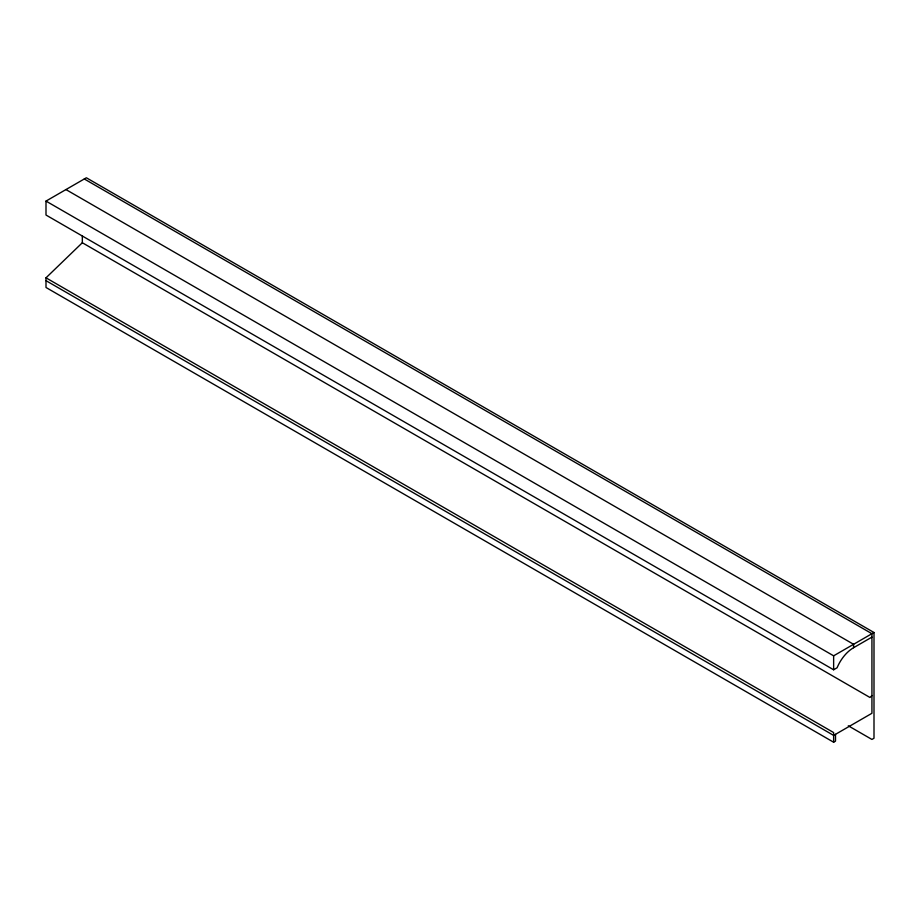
<?xml version="1.0" encoding="UTF-8"?>
<svg xmlns="http://www.w3.org/2000/svg" width="920" height="920" viewBox="0 0 920 920"><rect width="100%" height="100%" fill="white"/><g stroke="black" fill="none" stroke-linecap="round" stroke-linejoin="round"><path stroke-width="1.38" d="M835.509 734.321L835.509 741.14L833.635 742.221L46 287.488L46 277.828L82.282 242.788M871.93 695.577L869.963 697.475L82.328 242.742L82.328 235.692M871.93 637.123L853.576 647.714A27.508 15.881 -60 0 0 837.085 667.782L833.635 669.783L46 215.038L46 201.089L86.365 177.778L874 632.511L874 738.242L871.93 739.438L848.286 725.788M46 201.089L833.635 655.822L874 632.511M84.295 178.974L871.93 633.707L871.93 713.287L833.635 735.402L46 280.669M65.953 189.566L853.576 644.299L853.576 647.714M46 277.828L833.635 732.561L833.635 742.221M833.635 655.822L833.635 669.783"/></g></svg>
